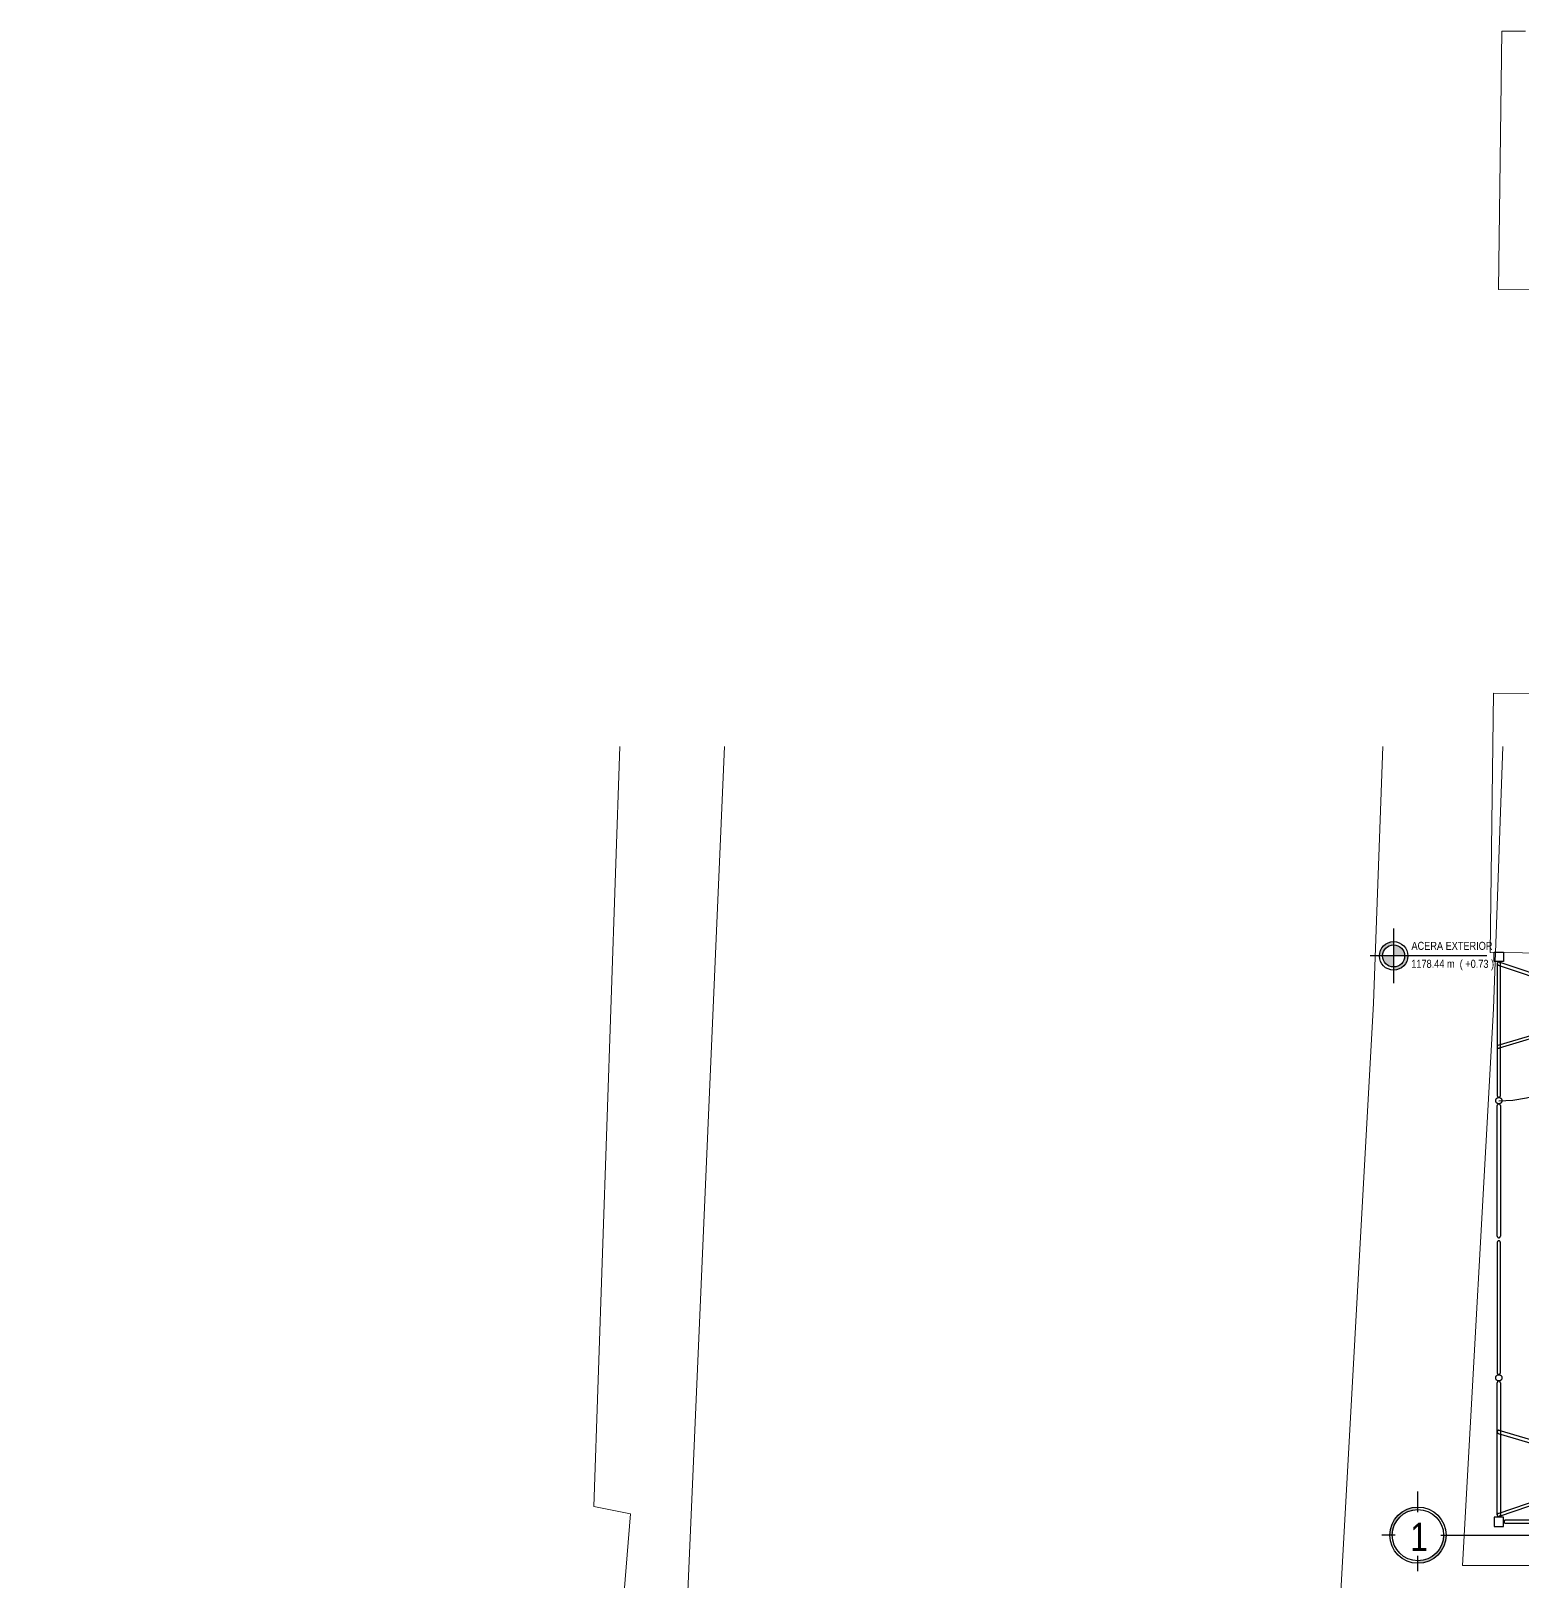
# Model space of a CAD drawing. Extents: x -28 to 131, y -33 to 63.
# Drawn here: x -28.23 to -4.33, y 34.02 to 58.87 of the extents above; entities that cross this region are included whole.
import ezdxf
from ezdxf.enums import TextEntityAlignment as Align

# ---------------------------------------------------------------- set-up
doc = ezdxf.new("R2010")
doc.units = 0
doc.header["$LTSCALE"] = 10
for name, pattern in [('CENTER', [2, 1.25, -0.25, 0.25, -0.25]), ('DASHDOT', [1, 0.5, -0.25, 0, -0.25]), ('HIDDEN', [0.375, 0.25, -0.125]), ('PHANTOM', [63.5, 31.75, -6.35, 6.35, -6.35, 6.35, -6.35])]:
    doc.linetypes.add(name, pattern=pattern)
for name, color, linetype in [('arq-aceras', 252, 'Continuous'), ('arq-ejes-circulo', 1, 'Continuous'), ('arq-ejes-principales', 1, 'DASHDOT'), ('arq-niveles', 1, 'Continuous'), ('arq-portón', 1, 'HIDDEN'), ('arq-proyeccion edificios anexos', 8, 'Continuous'), ('arq-text-ejes', 2, 'Continuous')]:
    doc.layers.add(name, color=color, linetype=linetype)
doc.styles.add('dape 2', font='ARIALN.TTF')

# ---------------------------------------------------------------- blocks, each defined once
blk = doc.blocks.new('*U123')
at = {"linetype": 'Continuous'}
h = blk.add_hatch(color=251, dxfattribs=at)
h.paths.add_polyline_path([(0.1643, 0.4256), (0.1803, 0.4256, -0.414214), (0, 0.2452), (0, 0.2612, 0.414214)])
h.paths.add_polyline_path([(-0.1643, 0.4256), (-0.1803, 0.4256, -0.414214), (0, 0.6059), (0, 0.5899, 0.414214)])
for p, q in [((0, 0.6573), (0, 0.572)), ((0, 0.6428), (0, 0.5575)), ((-0.1464, 0.4256), (-0.2317, 0.4256)), ((0.1464, 0.4256), (0.2317, 0.4256)), ((0, 0.2792), (0, 0.1939))]:
    blk.add_line(p, q, dxfattribs=at)
at = {"linetype": 'CENTER', "ltscale": 0.7}
blk.add_line((0, 0.2452), (0, 0.1457), dxfattribs=at)
at = {"linetype": 'Continuous'}
for radius in [0.1803, 0.1643]:
    blk.add_circle((0, 0.4256), radius, dxfattribs=at)
blk = doc.blocks.new('portón planta')
at = {"color": 2}
for points in [[(0, 9.2), (0.15, 9.2), (0.15, 9.05), (0, 9.05)], [(0, 0), (0.15, 0), (0.15, 0.15), (0, 0.15)], [(1.125, 0.15), (1.225, 0.15), (1.225, 0), (1.125, 0)]]:
    blk.add_lwpolyline(points, close=True, dxfattribs=at)
at = {"color": 1}
for points in [[(0.1, 6.9), (0.1, 9.016, 1), (0.05, 9.016), (0.05, 6.9, 1)], [(0.1, 6.742), (0.1, 4.65, -1), (0.05, 4.65), (0.05, 6.742, -1)], [(0.1, 2.46), (0.1, 4.55, 1), (0.05, 4.55), (0.05, 2.46, 1)], [(0.1, 2.302), (0.1, 0.184, -1), (0.05, 0.184), (0.05, 2.302, -1)], [(1.092, 0.1), (0.184, 0.1, 1), (0.184, 0.05), (1.092, 0.05, 1)]]:
    blk.add_lwpolyline(points, format="xyb", close=True, dxfattribs=at)
at = {"color": 8, "linetype": 'PHANTOM'}
for points in [[(2.087, 8.359), (0.083, 9.04, 1), (0.067, 8.992), (2.071, 8.312, 1)], [(2.085, 8.263), (0.081, 7.661, -1), (0.067, 7.709), (2.071, 8.311, -1)], [(2.085, 0.937), (0.081, 1.539, 1), (0.067, 1.491), (2.071, 0.889, 1)], [(2.087, 0.841), (0.083, 0.16, -1), (0.067, 0.208), (2.071, 0.888, -1)]]:
    blk.add_lwpolyline(points, format="xyb", close=True, dxfattribs=at)
for centre in [(2.153, 8.31), (2.153, 0.89)]:
    blk.add_circle(centre, 0.05, dxfattribs=at)
at = {"color": 2}
for centre in [(0.075, 6.821), (0.075, 2.381)]:
    blk.add_circle(centre, 0.05, dxfattribs=at)
at = {"color": 1}
for centre, start, end in [((0.075, 9.016), 270, 0), ((0.075, 0.184), 0, 90)]:
    blk.add_arc(centre, 2.197, start, end, dxfattribs=at)
for points in [[(2.252, 8.917), (2.272, 9.016), (2.285, 8.916)], [(2.252, 0.283), (2.272, 0.184), (2.285, 0.284)]]:
    blk.add_solid(points, dxfattribs=at)

msp = doc.modelspace()

# ---------------------------------------------------------------- hatches: boundary and pattern name
at = {"layer": 'arq-niveles'}
h = msp.add_hatch(color=8, dxfattribs=at)
h.paths.add_polyline_path([(-6.578, 44.055, 0.414214), (-6.4, 43.878), (-6.4, 44.055)])
h.paths.add_polyline_path([(-6.4, 44.233), (-6.4, 44.055), (-6.223, 44.055, 0.414214)])
h.paths.add_polyline_path([(-6.628, 44.055), (-6.578, 44.055, -0.414214), (-6.4, 44.233), (-6.4, 44.283, 0.414214)])
h.paths.add_polyline_path([(-6.4, 43.878), (-6.4, 43.827, 0.414214), (-6.172, 44.055), (-6.223, 44.055, -0.414214)])

# ---------------------------------------------------------------- linework, layer by layer
at = {"layer": 'arq-aceras', "color": 250, "lineweight": 0, "flags": 128}
msp.add_lwpolyline([(-18.798, 47.408), (-19.212, 35.235), (-18.626, 35.118), (-19.453, 24.933), (-21.095, 24.802), (-21.624, -3.904), (-24.433, -6.628), (-28.228, -6.781), (-28.034, -10.001), (-22.835, -9.687, 0.453188), (-19.307, -7.068), (-19.169, -4.09), (-17.974, 27.713), (-17.117, 47.408)], format="xyb", dxfattribs=at)
for points in [[(-6.573, 47.408), (-6.721, 43.297), (-7.622, 27.035), (-8.627, -5.258), (-6.73, -7.439), (25.939, -5.772), (34.232, -5.184), (38.108, -5.18), (44.197, -4.794), (63.132, -3.892)], [(-4.65, 47.408), (-4.802, 43.206), (-5.297, 34.29), (-3.293, 34.29)]]:
    msp.add_lwpolyline(points, dxfattribs=at)
at = {"layer": 'arq-ejes-principales'}
msp.add_line((-5.431, 34.775), (60.052, 34.775), dxfattribs=at)
at = {"layer": 'arq-niveles'}
for p, q in [((-6.4, 44.492), (-6.4, 43.618)), ((-4.907, 44.055), (-6.777, 44.055))]:
    msp.add_line(p, q, dxfattribs=at)
for radius in [0.228, 0.177]:
    msp.add_circle((-6.4, 44.055), radius, dxfattribs=at)
at = {"layer": 'arq-proyeccion edificios anexos', "lineweight": 0, "flags": 128}
for points in [[(-4.288, 58.867), (-4.668, 58.871), (-4.719, 54.732), (-4.121, 54.726)], [(-4.142, 48.256), (-4.799, 48.264), (-4.851, 44.108), (-0.705, 44.067)]]:
    msp.add_lwpolyline(points, dxfattribs=at)

# ---------------------------------------------------------------- block references
at = {"layer": 'arq-ejes-circulo', "xscale": 2.5, "yscale": 2.5, "zscale": 2.5, "rotation": 180}
msp.add_blockref('*U123', (-6.01, 35.839), dxfattribs=at)
at = {"layer": 'arq-portón'}
msp.add_blockref('portón planta', (-4.79, 34.915), dxfattribs=at)

# ---------------------------------------------------------------- texts
at = {"layer": 'arq-niveles', "color": 2, "style": 'dape 2'}
msp.add_text('1178.44 m  ( +0.73 )', height=0.12821, dxfattribs=at).set_placement((-6.117, 43.864))
at = {"layer": 'arq-niveles', "color": 2, "insert": (-6.114, 44.28), "char_height": 0.12821, "width": 1.7115, "attachment_point": 1, "style": 'dape 2'}
msp.add_mtext('ACERA EXTERIOR', dxfattribs=at)
at = {"layer": 'arq-text-ejes', "style": 'dape 2'}
msp.add_text('1', height=0.45, dxfattribs=at).set_placement((-5.993, 34.748), align=Align.MIDDLE)

doc.saveas('drawing.dxf')
